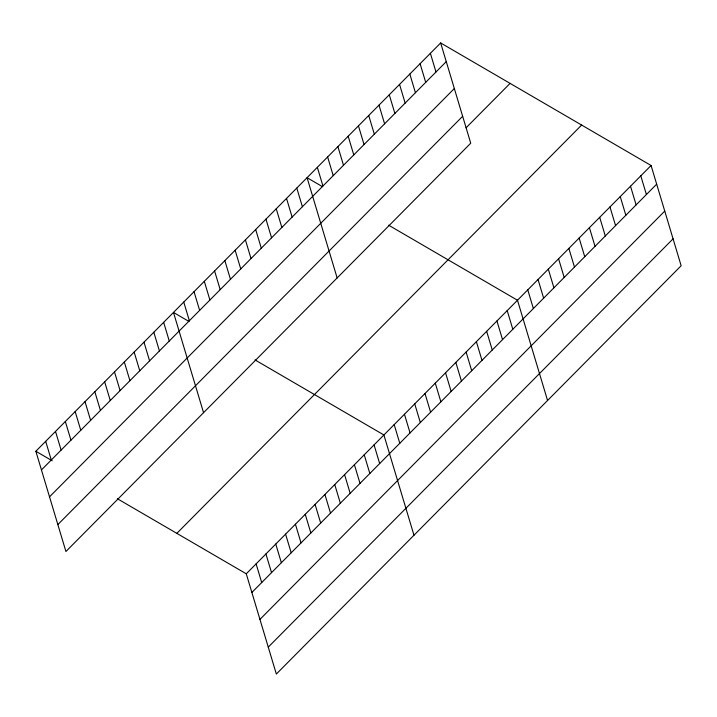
<?xml version="1.0" encoding="UTF-8"?>
<svg xmlns="http://www.w3.org/2000/svg" width="717" height="717" viewBox="0 0 717 717"><rect width="100%" height="100%" fill="white"/><g stroke="black" fill="none" stroke-linecap="round" stroke-linejoin="round"><path stroke-width="1.08" d="M440.659 42.948L470.728 143.203L65.928 551.507L35.85 451.253L440.659 42.948L651.072 165.493L681.15 265.747L276.341 674.052L246.272 573.797L117.364 498.727M41.452 469.922L446.261 61.626M49.527 496.845L454.336 88.541M57.853 524.584L462.653 116.279M466.05 127.814L510.092 83.387M176.83 533.358L581.639 125.054M246.272 573.797L651.072 165.493M251.873 592.466L656.673 184.17M259.948 619.389L664.749 211.085M268.266 647.128L673.075 238.824M322.498 186.68L307.073 177.691L337.142 277.945M388.587 225.165L517.486 300.235L547.564 400.489M188.912 321.422L173.487 312.433L203.556 412.678M255.001 359.907L383.9 434.977L413.978 535.223M35.85 451.253L52.242 460.798M640.801 175.862L646.402 194.531M630.521 186.223L636.122 204.901M620.25 196.592L625.851 215.261M609.97 206.953L615.571 225.622M599.699 217.323L605.3 235.992M589.419 227.683L595.02 246.352M579.139 238.053L584.74 256.722M568.868 248.414L574.469 267.082M558.588 258.774L564.189 277.452M548.317 269.144L553.918 287.813M538.037 279.505L543.638 298.182M527.766 289.874L533.367 308.543M430.379 53.318L435.981 71.987M507.215 310.604L512.816 329.273M420.099 63.679L425.701 82.347M496.935 320.965L502.536 339.634M409.828 74.048L415.43 92.717M486.664 331.326L492.265 350.004M399.548 84.409L405.15 103.078M476.384 341.695L481.985 360.364M389.277 94.778L394.879 113.447M466.113 352.056L471.714 370.734M378.997 105.139L384.599 123.808M455.833 362.426L461.434 381.094M368.726 115.5L374.328 134.178M445.553 372.786L451.163 391.464M358.446 125.869L364.048 144.538M435.282 383.156L440.883 401.825M348.175 136.23L353.777 154.908M425.002 393.516L430.603 412.185M337.895 146.6L343.497 165.269M414.731 403.886L420.332 422.555M327.624 156.96L333.226 175.629M404.451 414.247L410.052 432.916M317.344 167.33L322.946 185.999M394.18 424.607L399.781 443.285M374.068 444.89L379.669 463.567M296.793 188.06L302.395 206.729M364.236 454.811L369.838 473.48M286.522 198.421L292.124 217.09M354.413 464.724L360.015 483.392M276.242 208.781L281.844 227.459M344.581 474.636L350.183 493.314M265.962 219.151L271.564 237.82M334.749 484.558L340.351 503.226M255.691 229.512L261.293 248.19M324.918 494.47L330.519 513.139M245.411 239.881L251.013 258.55M315.086 504.392L320.687 523.06M235.14 250.242L240.742 268.911M305.254 514.304L310.855 532.973M224.86 260.612L230.462 279.28M295.422 524.217L301.023 542.894M214.589 270.972L220.191 289.641M285.59 534.138L291.192 552.807M204.309 281.333L209.911 300.011M275.758 544.051L281.36 562.72M194.038 291.702L199.64 310.371M265.926 553.963L271.528 572.641M183.758 302.063L189.36 320.741M256.103 563.885L261.705 582.554M163.655 322.345L169.257 341.014M153.823 332.267L159.425 350.936M143.992 342.179L149.593 360.848M134.16 352.092L139.761 370.77M124.328 362.013L129.929 380.682M114.496 371.926L120.097 390.595M104.664 381.838L110.266 400.516M94.832 391.76L100.434 410.429M85.009 401.672L90.611 420.341M75.177 411.594L80.779 430.263M65.346 421.506L70.947 440.175M55.514 431.419L61.115 450.097M45.682 441.34L51.283 460.009"/></g></svg>
